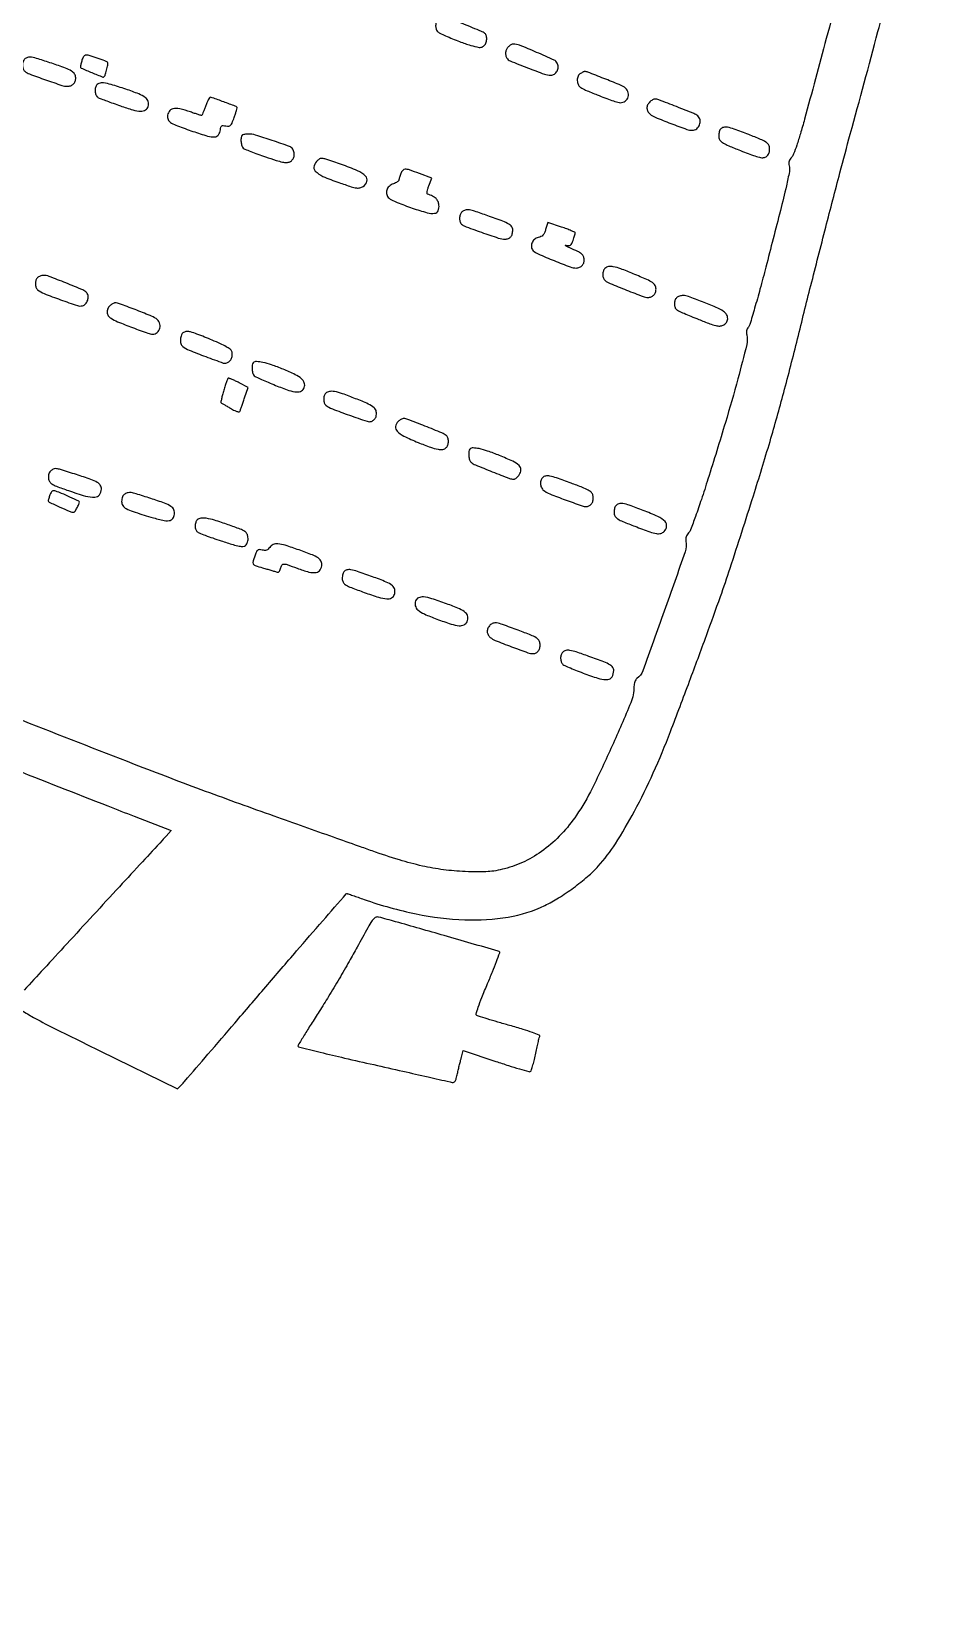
# Model space of a CAD drawing. Header units: metres. Extents: x 244 to 6504, y 133 to 4776.
# Drawn here: x 3691 to 4012, y 520 to 1086 of the extents above; entities that cross this region are included whole.
import ezdxf

# ---------------------------------------------------------------- set-up
doc = ezdxf.new("R2010")
doc.units = ezdxf.units.M
doc.header["$MEASUREMENT"] = 0

msp = doc.modelspace()

# ---------------------------------------------------------------- linework, layer by layer
for points in [[(2390.74, 4302.36, -0.000001), (2436.6, 4383.87, -0.253439)], [(5649.78, 2908.29, -0.000001), (5592.12, 2927.27, -0.000136)], [(2358.85, 2292.47, -0.000002), (2402.87, 2275.77, -0.000001), (2455, 2255.99, -0.000469)], [(2661.8, 3304.26, -0.000001), (2697.55, 3290.75, -0.000089)], [(2166.88, 2385.74, -0.000003), (2059.01, 2428.09, -0.099946)], [(2910.82, 2101.23, -0.000002), (2871.64, 2116.15, -0.08954)], [(3433.83, 1894.18, -0.000012), (3289.85, 1953, -0.000025)], [(2592.86, 1267.89, -0.000002), (2552.45, 1283.32, -0.105537)], [(3135.45, 1091.81, -0.000834), (3130.62, 1079.44, -0.001347), (3126.46, 1068.92, -0.000189), (3122.74, 1059.6, -0.097245), (3122.4, 1059.07, -0.306793), (3121.11, 1058.8, -0.000012), (2978.85, 1116.92, -0.000024), (2837.26, 1174.78, -0.126636)], [(4001.33, 1188.92, -0.000099), (3986.98, 1119.42, -0.124443)], [(3687.7, 732.2, 0.016346), (3691.97, 729.7, 0.009228), (3699.45, 725.81, 0.001233), (3715.38, 717.95), (3743.38, 704.23), (3744.84, 705.73, 0.015712), (3745.93, 706.92, 0.000124), (3754.37, 716.72, 0.000454), (3764.03, 727.96, 0.000292), (3775.22, 741.02, -0.000892), (3786.34, 753.96, -0.001478), (3795.77, 764.84, -0.000097), (3804.27, 774.58, -0.290382), (3804.58, 774.67, -0.0134), (3804.91, 774.57, -0.000267), (3806.56, 774, -0.000635), (3808.49, 773.33, -0.000426), (3810.69, 772.56, 0.032242), (3829.5, 767.32, 0.04342), (3847.03, 765.2, 0.049144), (3862.69, 766.21, 0.071576), (3875.86, 770.36, 0.028152), (3880.83, 773.11, 0.018372), (3886.25, 776.8, 0.018467), (3891.31, 780.82, 0.03169), (3895.17, 784.58, 0.042563), (3901.32, 792.66, 0.018312), (3908.17, 804.37, 0.016979), (3915, 818.22, 0.014949), (3921.19, 833.09, 0.001587), (3928.07, 851.29, 0.002136), (3934.18, 867.8, 0.002362), (3939.22, 881.84, 0.00606), (3942.7, 892.05, 0.00226), (3951.11, 918.17, 0.005258), (3957.11, 937.83, 0.006222), (3962.06, 955.47, 0.004783), (3967.04, 974.85, -0.001439), (3971.83, 994, -0.001072), (3977.21, 1015.1, -0.00107), (3982.31, 1034.74, -0.002859), (3986.06, 1048.71, 0.00194), (3996.04, 1085.66, 0.007015), (4001.97, 1109.29, 0.005701)], [(3981.75, 1099.6, -0.002481), (3977.41, 1083.14, -0.000504), (3969.55, 1054.01, -0.005326), (3968.07, 1048.81, -0.010147), (3966.76, 1044.66, -0.008905), (3965.63, 1041.5, -0.09693), (3964.92, 1040.35, 0.046015), (3964.35, 1039.62, 0.071174), (3964.02, 1038.89, 0.074834), (3963.92, 1038.12, 0.057016), (3964.03, 1037.28, -0.108513), (3964.09, 1035.17, -0.010013), (3963.01, 1030, -0.005988), (3960.85, 1021.11, -0.000652), (3955.6, 1000.69, -0.00301), (3953.49, 992.74, -0.00457), (3951.55, 985.85, -0.001807), (3949.82, 979.98, -0.108547), (3949.29, 979.02, 0.066732), (3948.89, 978.43, 0.063589), (3948.66, 977.74, 0.060626), (3948.6, 976.99, 0.05161), (3948.71, 976.21, -0.122969), (3948.71, 972.76, -0.004823), (3945.52, 960.43, -0.007397), (3941.01, 944.6, -0.003446), (3934.72, 924.21, -0.003602), (3932.33, 916.83, -0.006338), (3930.23, 910.76, -0.003623), (3928.43, 905.88, -0.106644), (3927.71, 904.77, 0.054852), (3927.19, 904.12, 0.06418), (3926.86, 903.41, 0.065242), (3926.72, 902.64, 0.059602), (3926.78, 901.84, -0.13168), (3926.49, 897.98, -0.001986), (3918.94, 876.55, -0.001805), (3911.18, 855.05, -0.148436), (3909.08, 852.26, 0.102058), (3908.68, 851.82, 0.045692), (3908.34, 851.1, 0.042665), (3908.11, 850.25, 0.044882), (3908.04, 849.39, -0.098431), (3906.87, 843.5, -0.006873), (3900.17, 827.94, -0.010302), (3892.94, 812.61, -0.033928), (3887.3, 802.96, -0.039051), (3881.81, 796.1, -0.044222), (3875.53, 790.48, -0.04636), (3868.65, 786.28, -0.052359), (3861.38, 783.62, -0.017247), (3858.18, 782.93, -0.027044), (3855.38, 782.58, -0.02092), (3852.1, 782.49, -0.006282), (3847.09, 782.62, -0.022331), (3839.35, 783.28, -0.022337), (3831.7, 784.62, -0.01971), (3823.4, 786.8, -0.01154), (3813.64, 790.04, 0.000483), (3808.72, 791.79, 0.00009), (3799.68, 795, 0.000096), (3789.1, 798.74, 0.000088), (3778.2, 802.6, -0.003893), (3753.53, 811.55, -0.003386), (3727.82, 821.29, -0.001397), (3687.41, 837.06, -0.000131), (3588.08, 876.15, 0.000071)], [(3502.52, 891.14, -0.000076), (3594.04, 855.12, 0.000072), (3641.08, 836.6, 0.000102), (3682.9, 820.16, 0.000057), (3718.26, 806.27, 0.001508), (3727.71, 802.6), (3741.13, 797.42), (3739.24, 795.38, 0.001531), (3737.84, 793.88, 0.00003), (3730.73, 786.16, 0.000072), (3722.43, 777.15, 0.000048), (3712.94, 766.85, -0.000043), (3703.46, 756.54, -0.000064), (3695.14, 747.52, -0.000027), (3688.03, 739.8, -0.001304)]]:
    msp.add_lwpolyline(points, format="xyb")
for points in [[(3837.65, 1090.39, 0.096104), (3837.18, 1089.98, 0.062577), (3836.81, 1089.36, 0.055902), (3836.57, 1088.58, 0.04673), (3836.49, 1087.73, 0.064401), (3836.64, 1086.58, 0.132977), (3837.09, 1085.81, 0.079152), (3838.03, 1085.12, 0.013102), (3840.07, 1084.16, 0.010559), (3845.14, 1082.04, 0.023025), (3849.13, 1080.68, 0.025478), (3852.13, 1079.98, 0.187037), (3853.55, 1080.25, 0.132787), (3854.42, 1081.18, 0.085795), (3854.87, 1082.6, 0.089509), (3854.82, 1084.02, 0.167017), (3854.23, 1085, 0.075459), (3853, 1085.74, 0.001727), (3846.68, 1088.32, 0.001266), (3840.21, 1090.92, 0.108946), (3839.18, 1091.09, 0.080847), (3838.97, 1091.04, 0.012454), (3838.58, 1090.88, 0.013625), (3838.12, 1090.65, 0.011458)], [(3688.24, 1075.74, 0.121819), (3687.66, 1074.78, 0.078186), (3687.48, 1073.49, 0.079674), (3687.69, 1072.23, 0.137978), (3688.29, 1071.36, 0.083757), (3690, 1070.37, 0.00463), (3695.8, 1068.26, 0.004755), (3701.62, 1066.26, 0.080407), (3703.62, 1065.94, 0.085572), (3704.86, 1066.15, 0.111356), (3705.83, 1066.76, 0.111403), (3706.44, 1067.73, 0.085699), (3706.66, 1068.97, 0.139375), (3706.27, 1070.35, 0.118247), (3705.19, 1071.41, 0.048774), (3702.94, 1072.5, 0.006571), (3697.99, 1074.24, 0.004938), (3693.1, 1075.83, 0.037995), (3690.75, 1076.38, 0.092561), (3689.32, 1076.33, 0.143317)], [(3708.92, 1075.38, 0.005888), (3708.71, 1074.64, 0.006661), (3708.53, 1073.92, 0.006126), (3708.4, 1073.31, 0.036045), (3708.35, 1072.99, 0.316714), (3708.65, 1072.5, 0.003379), (3712.51, 1070.85, 0.003307), (3716.4, 1069.26, 0.339328), (3716.93, 1069.41, 0.086668), (3717.43, 1070.38, 0.019413), (3717.91, 1072.2, 0.012985), (3718.28, 1074.06, 0.258535), (3718.09, 1074.58, 0.09589), (3717.22, 1075.11, 0.005935), (3714.34, 1076.11, 0.006913), (3711.46, 1077.02, 0.073691), (3710.26, 1077.2, 0.178788), (3709.91, 1077.07, 0.057691), (3709.53, 1076.66, 0.049041), (3709.18, 1076.07, 0.038175)], [(3862.71, 1080.13, 0.07992), (3862.05, 1079.22, 0.08488), (3861.73, 1078.17, 0.086537), (3861.77, 1077.08, 0.087412), (3862.19, 1076.08, 0.155347), (3863.35, 1075.11, 0.004215), (3869.61, 1072.61, 0.006211), (3875.73, 1070.32, 0.086785), (3878.04, 1069.91, 0.154348), (3879.32, 1070.32, 0.1196), (3880.29, 1071.42, 0.113845), (3880.67, 1072.9, 0.130755), (3880.34, 1074.31, 0.164731), (3879.2, 1075.38, 0.00458), (3872.93, 1078.16, 0.006541), (3866.77, 1080.73, 0.095756), (3864.47, 1081.17, 0.100275), (3864.12, 1081.1, 0.033449), (3863.65, 1080.87, 0.031732), (3863.16, 1080.53, 0.031261)], [(3888.56, 1070.38, 0.07809), (3888.07, 1069.88, 0.075336), (3887.74, 1069.24, 0.066533), (3887.59, 1068.47, 0.043651), (3887.61, 1067.56, 0.105709), (3888.01, 1066.37, 0.113748), (3888.86, 1065.48, 0.045785), (3890.59, 1064.55, 0.004959), (3894.79, 1062.83, 0.005816), (3897.55, 1061.76, 0.007634), (3900.1, 1060.85, 0.005786), (3902.25, 1060.15, 0.069586), (3903.1, 1060.01, 0.166441), (3904.9, 1060.57, 0.171523), (3905.95, 1062.12, 0.163265), (3905.82, 1064.03, 0.151874), (3904.56, 1065.55, 0.046905), (3902.71, 1066.53, 0.003194), (3897.19, 1068.75, 0.001923), (3891.44, 1071.01, 0.092686), (3890.22, 1071.24, 0.100264), (3889.96, 1071.18, 0.019898), (3889.54, 1070.98, 0.020333), (3889.05, 1070.71, 0.017689)], [(3714, 1066.04, 0.100688), (3713.63, 1064.81, 0.087199), (3713.75, 1063.45, 0.093405), (3714.3, 1062.3, 0.141455), (3715.17, 1061.62, 0.006866), (3715.89, 1061.35, 0.000519), (3717.85, 1060.63, 0.000716), (3720.19, 1059.78, 0.000545), (3722.76, 1058.86, 0.015392), (3727.28, 1057.4, 0.064805), (3730.09, 1056.97, 0.135685), (3731.82, 1057.4, 0.189022), (3732.82, 1058.63, 0.152642), (3732.82, 1060.38, 0.15482), (3731.83, 1061.81, 0.070743), (3729.44, 1063.17, 0.013424), (3724.72, 1064.89, 0.007275), (3719.43, 1066.56, 0.046252), (3716.67, 1067.12, 0.112166), (3715.04, 1066.93, 0.18721)], [(3753.42, 1058.65, -0.00403), (3752.96, 1057.38, -0.006559), (3752.54, 1056.31, -0.001826), (3752.16, 1055.4, -0.302758), (3752.07, 1055.34, -0.079466), (3751.95, 1055.36, -0.000443), (3750.83, 1055.73, -0.001897), (3749.55, 1056.16, -0.001202), (3748.06, 1056.66, 0.026748), (3744.16, 1057.78, 0.107348), (3741.69, 1057.8, 0.206796), (3740.31, 1056.84, 0.13882), (3739.78, 1054.96, 0.138414), (3740.15, 1053.64, 0.12452), (3741.16, 1052.66, 0.04414), (3743.37, 1051.63, 0.00434), (3748.91, 1049.67, 0.010985), (3754.23, 1047.97, 0.086635), (3756.79, 1047.67, 0.226744), (3758.16, 1048.43, 0.126006), (3758.87, 1050.25, -0.036281), (3759.05, 1051.18, -0.177031), (3759.35, 1051.61, -0.169441), (3759.87, 1051.75, -0.032632), (3760.85, 1051.62, 0.064598), (3761.9, 1051.55, 0.186255), (3762.55, 1051.85, 0.097325), (3763.07, 1052.66, 0.011197), (3763.84, 1054.69, 0.008251), (3764.29, 1056.02, 0.012859), (3764.62, 1057.18, 0.007018), (3764.86, 1058.15, 0.25865), (3764.8, 1058.36, 0.10629), (3764.22, 1058.74, 0.001319), (3760.06, 1060.3, 0.001551), (3755.93, 1061.82, 0.087811), (3755.13, 1061.96, 0.26462), (3754.87, 1061.82, 0.015013), (3754.42, 1060.99, 0.019778), (3753.92, 1059.92, 0.012922)], [(3913.71, 1060.26, 0.087799), (3912.96, 1059.18, 0.116048), (3912.72, 1058.02, 0.117918), (3913.03, 1056.88, 0.092692), (3913.83, 1055.88, 0.079346), (3915.68, 1054.76, 0.005535), (3921.35, 1052.52, 0.005249), (3927.09, 1050.39, 0.08639), (3929.09, 1050.04, 0.17002), (3930.66, 1050.59, 0.135599), (3931.71, 1052.04, 0.137075), (3931.86, 1053.81, 0.174545), (3931.03, 1055.22, 0.077), (3929.57, 1056.1, 0.002651), (3923.35, 1058.58, 0.002314), (3917.04, 1061.03, 0.091623), (3915.57, 1061.3, 0.092438), (3915.19, 1061.23, 0.035446), (3914.69, 1060.99, 0.033601), (3914.17, 1060.66, 0.035169)], [(3766.72, 1048.27, 0.172763), (3766.32, 1047.43, 0.045969), (3766.3, 1045.91, 0.046097), (3766.57, 1044.41, 0.164497), (3767.1, 1043.61, 0.06648), (3767.71, 1043.26, 0.00351), (3769.8, 1042.43, 0.005477), (3772.31, 1041.48, 0.003954), (3775.13, 1040.47, 0.005762), (3779.01, 1039.18, 0.027781), (3781.25, 1038.59, 0.051005), (3782.76, 1038.44, 0.106398), (3783.91, 1038.69, 0.1221), (3784.87, 1039.46, 0.109093), (3785.42, 1040.62, 0.102367), (3785.45, 1041.97, 0.095359), (3784.94, 1043.25, 0.165988), (3783.77, 1044.19, 0.00468), (3777.57, 1046.37, 0.007685), (3771.55, 1048.32, 0.074556), (3768.91, 1048.71, 0.023136), (3768.21, 1048.68, 0.026657), (3767.54, 1048.58, 0.027196), (3767, 1048.44, 0.119948)], [(3939.2, 1050.41, 0.08358), (3938.92, 1049.91, 0.038905), (3938.71, 1049.19, 0.037126), (3938.6, 1048.39, 0.042623), (3938.63, 1047.61, 0.117272), (3939.03, 1046.49, 0.104328), (3939.92, 1045.62, 0.043013), (3941.69, 1044.68, 0.005203), (3945.8, 1042.99, 0.005831), (3948.56, 1041.92, 0.007582), (3951.12, 1041.01, 0.005854), (3953.28, 1040.31, 0.066438), (3954.16, 1040.16, 0.111632), (3955.41, 1040.39, 0.129453), (3956.35, 1041.13, 0.11536), (3956.88, 1042.32, 0.076855), (3956.94, 1043.82, 0.124531), (3956.52, 1044.92, 0.100456), (3955.59, 1045.8, 0.0408), (3953.73, 1046.76, 0.00492), (3949.44, 1048.49, 0.005125), (3944.22, 1050.48, 0.042274), (3941.77, 1051.16, 0.110437), (3940.3, 1051.11, 0.157066)], [(3793.99, 1039.27, 0.152409), (3792.63, 1037.26, 0.26664), (3793.09, 1035.35, 0.102298), (3795.83, 1033.43, 0.019071), (3801.58, 1031.2, 0.003962), (3806.03, 1029.7, 0.039461), (3807.93, 1029.24, 0.097363), (3809.18, 1029.29, 0.087781), (3810.36, 1029.79, 0.179474), (3811.71, 1031.63, 0.271253), (3811.24, 1033.5, 0.09651), (3808.33, 1035.48, 0.02022), (3802.56, 1037.7, 0.000809), (3796.88, 1039.61, 0.035239), (3795.65, 1039.92, 0.153095), (3794.89, 1039.83, 0.063188)], [(3823.89, 1034.43, 0.011517), (3823.64, 1033.73, 0.012325), (3823.44, 1033.04, 0.011952), (3823.29, 1032.43, 0.055094), (3823.25, 1032.08, -0.205303), (3823.12, 1031.78, -0.041468), (3822.66, 1031.41, -0.03753), (3822.02, 1031.04, -0.027403), (3821.25, 1030.73, 0.10103), (3819.71, 1029.81, 0.135144), (3818.84, 1028.44, 0.148489), (3818.84, 1026.91, 0.130512), (3819.68, 1025.56, 0.079366), (3820.54, 1024.97, 0.009281), (3822.66, 1024.02, 0.010945), (3825.25, 1022.98, 0.008751), (3828.08, 1021.97, 0.012925), (3833.47, 1020.31, 0.097173), (3836.11, 1020.1, 0.267308), (3837.37, 1021.03, 0.127866), (3837.69, 1023.07, 0.080588), (3837.35, 1024.37, 0.096827), (3836.62, 1025.41, 0.075676), (3835.41, 1026.27, 0.031743), (3833.56, 1027.05, -0.320179), (3833.38, 1027.3, -0.038439), (3833.44, 1028, -0.034367), (3833.66, 1028.93, -0.021038), (3834.03, 1029.99), (3835.12, 1032.72), (3830.66, 1034.42, 0.007526), (3827.02, 1035.75, 0.083722), (3825.5, 1036.01, 0.215561), (3824.6, 1035.6, 0.089995)], [(3846.27, 1020.84, 0.140993), (3845.55, 1020.09, 0.085337), (3845.17, 1018.91, 0.080021), (3845.19, 1017.59, 0.09764), (3845.63, 1016.45, 0.163333), (3846.76, 1015.54, 0.004093), (3853.02, 1013.26, 0.006661), (3859.1, 1011.19, 0.077486), (3861.58, 1010.8, 0.093161), (3862.74, 1011.01, 0.128203), (3863.6, 1011.63, 0.112022), (3864.12, 1012.66, 0.060259), (3864.31, 1014.08, 0.152665), (3863.95, 1015.26, 0.11397), (3862.94, 1016.19, 0.039727), (3860.75, 1017.22, 0.003923), (3855.28, 1019.22, 0.003064), (3850.55, 1020.88, 0.038323), (3848.71, 1021.36, 0.100919), (3847.5, 1021.33, 0.075875)], [(3876.17, 1014.28, -0.029519), (3875.7, 1013, -0.082219), (3875.18, 1012.19, -0.100397), (3874.49, 1011.69, -0.059038), (3873.52, 1011.37, 0.129783), (3872.12, 1010.69, 0.122687), (3871.21, 1009.38, 0.13144), (3871.04, 1007.88, 0.159195), (3871.68, 1006.62, 0.094983), (3873.42, 1005.44, 0.005782), (3879.22, 1003.02, 0.005973), (3885.06, 1000.75, 0.090139), (3887.2, 1000.36, 0.102037), (3888.44, 1000.61, 0.116706), (3889.42, 1001.34, 0.115126), (3889.98, 1002.43, 0.097333), (3890.04, 1003.73, 0.086014), (3889.69, 1004.77, 0.109399), (3889.03, 1005.54, 0.051395), (3887.75, 1006.31, 0.006815), (3884.85, 1007.63, -0.009177), (3883.79, 1008.11, -0.049834), (3883.26, 1008.44, -0.635099), (3883.28, 1008.56, -0.109454), (3883.61, 1008.57, 0.047572), (3884.57, 1008.46, 0.160274), (3885.17, 1008.65, 0.128342), (3885.62, 1009.18, 0.026115), (3886.09, 1010.34, 0.006728), (3886.38, 1011.2, 0.008389), (3886.62, 1012, 0.006998), (3886.8, 1012.68, 0.061822), (3886.84, 1012.98, 0.289821), (3886.68, 1013.24, 0.007431), (3885.38, 1013.83, 0.013542), (3883.78, 1014.48, 0.008548), (3881.88, 1015.15), (3876.93, 1016.82)], [(3692.88, 996.91, 0.121707), (3692.3, 995.96, 0.077289), (3692.11, 994.67, 0.078919), (3692.32, 993.41, 0.140234), (3692.91, 992.55, 0.078032), (3695.28, 991.14, 0.008724), (3701.17, 988.92, 0.00618), (3707.26, 986.81, 0.142368), (3709.09, 986.75, 0.146961), (3710.22, 987.42, 0.10462), (3710.98, 988.71, 0.105256), (3711.15, 990.19, 0.150498), (3710.65, 991.4, 0.120002), (3709.22, 992.46, 0.004696), (3703.13, 994.97, 0.005686), (3697.08, 997.31, 0.089946), (3694.92, 997.71, 0.054447), (3694.38, 997.65, 0.038633), (3693.81, 997.47, 0.039127), (3693.27, 997.22, 0.064324)], [(3897.57, 1000.22, 0.121676), (3896.99, 999.27, 0.077326), (3896.8, 997.98, 0.079161), (3897.01, 996.72, 0.142648), (3897.6, 995.87, 0.071862), (3899.41, 994.8, 0.004296), (3905.32, 992.4, 0.003659), (3911.34, 990.08, 0.090661), (3913.08, 989.76, 0.093232), (3914.25, 989.98, 0.109275), (3915.18, 990.6, 0.106545), (3915.78, 991.57, 0.084951), (3915.99, 992.79, 0.12696), (3915.65, 994.08, 0.119515), (3914.73, 995.08, 0.044466), (3912.73, 996.17, 0.004564), (3907.77, 998.29, 0.008944), (3903.25, 1000.08, 0.042718), (3900.57, 1000.82, 0.084635), (3898.82, 1000.86, 0.160091)], [(3718.96, 986.73, 0.094096), (3718.17, 985.57, 0.128007), (3717.98, 984.33, 0.129381), (3718.41, 983.16, 0.097247), (3719.41, 982.21, 0.045807), (3721.78, 980.99, 0.005751), (3727.15, 978.87, 0.00394), (3732.72, 976.81, 0.087059), (3734.41, 976.51, 0.178125), (3736.08, 977.12, 0.163808), (3737.02, 978.69, 0.151704), (3736.86, 980.61, 0.152966), (3735.64, 982.09, 0.047651), (3733.47, 983.22, 0.004842), (3728.06, 985.37, 0.00324), (3722.44, 987.49, 0.088947), (3720.89, 987.77, 0.087311), (3720.48, 987.7, 0.03656), (3719.96, 987.46, 0.034751), (3719.42, 987.13, 0.037997)], [(3923.41, 989.63, 0.121591), (3922.83, 988.67, 0.077427), (3922.64, 987.38, 0.079824), (3922.85, 986.14, 0.149389), (3923.44, 985.31, 0.056063), (3924.04, 984.95, 0.002929), (3926.11, 984.02, 0.004601), (3928.59, 982.96, 0.003326), (3931.38, 981.81, 0.005325), (3935.38, 980.24, 0.031573), (3937.52, 979.58, 0.063962), (3938.96, 979.42, 0.102445), (3940.16, 979.7, 0.130693), (3941.35, 980.68, 0.148238), (3941.83, 982.08, 0.142356), (3941.46, 983.55, 0.117657), (3940.33, 984.72, 0.041017), (3937.63, 986.16, 0.008696), (3932.71, 988.19, 0.006227), (3927.66, 990.09, 0.087172), (3925.76, 990.42, 0.044565), (3925.11, 990.36, 0.036833), (3924.43, 990.19, 0.038269), (3923.82, 989.93, 0.076899)], [(3745.58, 977.11, 0.1693), (3744.79, 976.2, 0.077806), (3744.44, 974.65, 0.077784), (3744.58, 973.07, 0.168963), (3745.24, 972.06, 0.06821), (3747.54, 970.75, 0.006541), (3753.54, 968.41, 0.003455), (3759.9, 966.09, 0.179441), (3761.18, 966.1, 0.11117), (3762.16, 966.75, 0.090253), (3762.86, 967.81, 0.088774), (3763.14, 969.06, 0.102597), (3762.95, 970.26, 0.142376), (3762.38, 971.03, 0.030289), (3760.97, 971.95, 0.023673), (3758.88, 973.03, 0.009392), (3755.91, 974.32, 0.002674), (3750.4, 976.55, 0.028803), (3748.12, 977.31, 0.078904), (3746.74, 977.46, 0.11885)], [(3770.69, 966.13, 0.172762), (3770.29, 965.28, 0.045971), (3770.28, 963.77, 0.046099), (3770.54, 962.26, 0.164552), (3771.08, 961.47, 0.054751), (3771.68, 961.1, 0.003018), (3773.68, 960.19, 0.004646), (3776.09, 959.15, 0.003378), (3778.78, 958.02, 0.013952), (3783.52, 956.23, 0.065268), (3786.38, 955.65, 0.14613), (3788.11, 956.03, 0.191053), (3789.12, 957.28, 0.157458), (3789.11, 958.94, 0.136341), (3788.14, 960.39, 0.065985), (3785.87, 961.88, 0.01404), (3781.53, 963.82, 0.012783), (3777.31, 965.44, 0.032589), (3774.15, 966.33, 0.044606), (3771.89, 966.6, 0.207228)], [(3760.05, 956.28, 0.006174), (3759.6, 954.61, 0.009885), (3759.25, 953.17, 0.004113), (3759, 951.95, 0.28849), (3759.07, 951.76, 0.028165), (3759.26, 951.64, 0.000693), (3760.17, 951.1, 0.001499), (3761.25, 950.47, 0.00102), (3762.48, 949.77, 0.012184), (3764.02, 948.93, 0.051363), (3765, 948.55, 0.115456), (3765.61, 948.53, 0.26213), (3765.95, 948.82, 0.004306), (3766.14, 949.35, 0.000501), (3766.55, 950.55, 0.000602), (3767.04, 951.97, 0.000492), (3767.56, 953.5), (3768.86, 957.31), (3765.6, 958.96, 0.006054), (3764.32, 959.59, 0.008385), (3763.15, 960.13, 0.005621), (3762.16, 960.54, 0.097503), (3761.82, 960.61, 0.293003), (3761.56, 960.45, 0.010788), (3761.08, 959.34, 0.016615), (3760.57, 957.94, 0.010542)], [(3796.88, 955.18, 0.121637), (3796.3, 954.22, 0.077372), (3796.11, 952.93, 0.079462), (3796.32, 951.68, 0.145691), (3796.91, 950.85, 0.07481), (3799.23, 949.53, 0.007117), (3805.36, 947.26, 0.004412), (3811.77, 945.06, 0.158767), (3813.31, 945.04, 0.072166), (3813.82, 945.29, 0.049319), (3814.32, 945.71, 0.049079), (3814.73, 946.21, 0.068782), (3814.98, 946.73, 0.123249), (3815.09, 948.53, 0.167571), (3814.29, 949.94, 0.075314), (3812.2, 951.29, 0.011675), (3807.63, 953.22, 0.008517), (3802.84, 955.02, 0.040447), (3800.01, 955.78, 0.079531), (3798.16, 955.82, 0.163505)], [(3822.96, 945, 0.163199), (3822.06, 943.18, 0.228429), (3822.6, 941.49, 0.090069), (3825.04, 939.71, 0.016598), (3830.15, 937.44, 0.008751), (3834.68, 935.69, 0.042243), (3837.35, 934.97, 0.083933), (3839.1, 934.94, 0.159248), (3840.34, 935.57, 0.121707), (3840.91, 936.53, 0.077289), (3841.1, 937.82, 0.078919), (3840.89, 939.08, 0.140234), (3840.3, 939.94, 0.075391), (3838.76, 940.86, 0.002978), (3832.65, 943.33, 0.002554), (3826.44, 945.76, 0.092199), (3824.94, 946.04, 0.084425), (3824.5, 945.96, 0.037112), (3823.97, 945.73, 0.035366), (3823.43, 945.39, 0.039698)], [(3848.86, 935, 0.172942), (3848.46, 934.15, 0.045564), (3848.44, 932.63, 0.045854), (3848.71, 931.11, 0.154949), (3849.25, 930.28, 0.075478), (3850.81, 929.34, 0.00307), (3856.91, 926.88, 0.002644), (3863.11, 924.46, 0.091929), (3864.65, 924.18, 0.1241), (3865.09, 924.29, 0.044854), (3865.64, 924.65, 0.041089), (3866.19, 925.17, 0.038349), (3866.67, 925.79, 0.144616), (3867.21, 927.58, 0.204264), (3866.57, 929.1, 0.083875), (3864.36, 930.62, 0.013489), (3859.53, 932.71, 0.010956), (3855.22, 934.33, 0.031739), (3852.15, 935.2, 0.045944), (3850.01, 935.45, 0.206027)], [(3697.78, 927.29, 0.07809), (3697.29, 926.79, 0.075336), (3696.96, 926.16, 0.066533), (3696.81, 925.38, 0.043651), (3696.83, 924.48, 0.103362), (3697.22, 923.29, 0.124675), (3698.04, 922.45, 0.048295), (3699.73, 921.63, 0.004738), (3704.01, 920.08, 0.013617), (3710.17, 918.11, 0.081467), (3713.51, 917.7, 0.217293), (3715.23, 918.58, 0.169776), (3715.93, 920.59, 0.142227), (3715.53, 921.97, 0.120379), (3714.43, 923.03, 0.048214), (3712.11, 924.1, 0.006194), (3706.92, 925.82, 0.001189), (3701.22, 927.63, 0.036261), (3699.76, 927.97, 0.134541), (3698.84, 927.87, 0.064004)], [(3875.05, 924.71, 0.128236), (3874.4, 923.6, 0.10536), (3874.31, 922.23, 0.101894), (3874.79, 920.91, 0.112013), (3875.74, 919.93, 0.049632), (3878.38, 918.58, 0.007576), (3883.92, 916.49, 0.004318), (3889.72, 914.46, 0.131295), (3891.25, 914.36, 0.121203), (3892.27, 914.84, 0.107592), (3893.02, 915.76, 0.097218), (3893.36, 916.99, 0.081056), (3893.24, 918.34, 0.134835), (3892.69, 919.33, 0.069684), (3891.55, 920.19, 0.033412), (3889.47, 921.18, 0.005677), (3885.36, 922.75, 0.004495), (3880.1, 924.64, 0.037227), (3877.65, 925.3, 0.09485), (3876.16, 925.3, 0.14973)], [(3697.38, 918.55, 0.008258), (3697.13, 917.85, 0.010086), (3696.92, 917.18, 0.008751), (3696.76, 916.62, 0.067888), (3696.73, 916.35, 0.288124), (3697.03, 915.89, 0.002645), (3700.91, 914.13, 0.005275), (3704.62, 912.5, 0.100542), (3705.86, 912.25, 0.248846), (3706.32, 912.5, 0.017894), (3707.11, 913.76, 0.023208), (3707.8, 915.1, 0.10813), (3707.98, 915.94, 0.291216), (3707.78, 916.26, 0.001943), (3704.58, 917.74, 0.007689), (3701.56, 919.07, 0.02286), (3699.44, 919.85, 0.064244), (3698.72, 919.98, 0.155256), (3698.2, 919.84, 0.125556), (3697.78, 919.41, 0.035632)], [(3724.38, 918.82, 0.096082), (3723.91, 918.41, 0.062507), (3723.54, 917.79, 0.055878), (3723.3, 917.02, 0.046846), (3723.22, 916.16, 0.140832), (3723.65, 914.66, 0.130174), (3724.82, 913.56, 0.046062), (3727.37, 912.48, 0.004598), (3733.7, 910.52, 0.014398), (3738.03, 909.36, 0.087579), (3740.34, 909.23, 0.19925), (3741.63, 909.95, 0.130911), (3742.31, 911.53, 0.147732), (3742.08, 913.1, 0.137149), (3741.02, 914.33, 0.059104), (3738.66, 915.52, 0.00934), (3733.76, 917.21, 0.001871), (3728.41, 918.92, 0.033742), (3726.66, 919.34, 0.103761), (3725.55, 919.3, 0.07115)], [(3901.45, 914.61, 0.083419), (3901.16, 914.12, 0.038958), (3900.95, 913.4, 0.037185), (3900.84, 912.59, 0.042766), (3900.87, 911.82, 0.12092), (3901.28, 910.7, 0.10553), (3902.19, 909.83, 0.042025), (3904.03, 908.9, 0.004802), (3908.37, 907.19, 0.004801), (3913.75, 905.18, 0.043564), (3916.18, 904.54, 0.11309), (3917.68, 904.62, 0.127616), (3918.92, 905.35, 0.167102), (3919.82, 907.19, 0.231032), (3919.23, 908.91, 0.089294), (3916.67, 910.69, 0.01645), (3911.35, 912.92, 0.005399), (3906.34, 914.76, 0.043223), (3903.97, 915.38, 0.110606), (3902.53, 915.31, 0.152859)], [(3750.51, 909.47, 0.121656), (3749.93, 908.52, 0.077349), (3749.74, 907.23, 0.07931), (3749.95, 905.97, 0.144149), (3750.54, 905.13, 0.075776), (3751.17, 904.77, 0.003692), (3753.4, 903.92, 0.00593), (3756.08, 902.96, 0.004238), (3759.1, 901.94, 0.004451), (3763.42, 900.57, 0.028844), (3765.64, 900.03, 0.062711), (3767, 899.95, 0.157544), (3767.91, 900.31, 0.085159), (3768.35, 900.83, 0.061786), (3768.65, 901.51, 0.054897), (3768.81, 902.34, 0.042359), (3768.79, 903.25, 0.094774), (3768.43, 904.5, 0.134751), (3767.65, 905.35, 0.051142), (3766, 906.16, 0.004505), (3761.64, 907.74, 0.008656), (3756.74, 909.36, 0.037075), (3753.75, 910.06, 0.068374), (3751.79, 910.09, 0.168273)], [(3776.63, 899.58, -0.050175), (3776.06, 898.93, -0.103204), (3775.48, 898.57, -0.101457), (3774.81, 898.47, -0.047374), (3773.93, 898.61, 0.039291), (3773.03, 898.76, 0.133446), (3772.44, 898.65, 0.144622), (3772.02, 898.28, 0.049148), (3771.65, 897.53, 0.011239), (3770.65, 894.66, 0.186094), (3770.71, 893.66, 0.207672), (3771.42, 893.02, 0.01441), (3774.05, 892.2, -0.002637), (3775.6, 891.77, -0.002944), (3777.08, 891.33, -0.002714), (3778.34, 890.94, -0.01555), (3779, 890.71, 0.089301), (3779.56, 890.6, 0.176154), (3779.98, 890.75, 0.124513), (3780.3, 891.18, 0.035584), (3780.56, 891.99, -0.069629), (3781.05, 893.18, -0.265153), (3781.72, 893.57, -0.087925), (3782.92, 893.37, -0.004817), (3786.54, 892.05, 0.024486), (3790.76, 890.69, 0.104338), (3793.39, 890.55, 0.213687), (3794.85, 891.5, 0.144733), (3795.42, 893.43, 0.130749), (3795.07, 894.76, 0.122019), (3794.09, 895.78, 0.048605), (3792.02, 896.83, 0.005874), (3787.21, 898.63, 0.009358), (3782.27, 900.32, 0.055098), (3779.59, 900.86, 0.121005), (3777.89, 900.6, 0.142916)], [(3803.41, 890.76, 0.083904), (3803.12, 890.27, 0.038798), (3802.91, 889.55, 0.037008), (3802.8, 888.73, 0.042337), (3802.83, 887.95, 0.122431), (3803.25, 886.82, 0.11028), (3804.18, 885.96, 0.041628), (3806.08, 885.05, 0.004288), (3810.75, 883.32, 0.01095), (3815.93, 881.58, 0.057231), (3818.88, 881.01, 0.135243), (3820.62, 881.36, 0.202563), (3821.61, 882.52, 0.126838), (3821.71, 884.34, 0.173504), (3820.87, 885.74, 0.073855), (3818.66, 887.07, 0.010571), (3813.71, 888.99, 0.004267), (3808.28, 890.91, 0.040301), (3805.88, 891.53, 0.111514), (3804.47, 891.45, 0.152362)], [(3829.25, 880.29, 0.156634), (3829.14, 878.53, 0.153368), (3830.08, 877.02, 0.073026), (3832.42, 875.54, 0.01544), (3836.9, 873.71, 0.010393), (3842.08, 871.9, 0.057548), (3844.97, 871.31, 0.132777), (3846.72, 871.62, 0.177058), (3847.84, 872.77, 0.143621), (3848.1, 874.53, 0.180305), (3847.31, 875.97, 0.077564), (3845.09, 877.36, 0.012892), (3840.38, 879.24, 0.01031), (3835.1, 881.06, 0.054363), (3832.1, 881.68, 0.126571), (3830.31, 881.39, 0.200555)], [(3856.08, 871.47, 0.087832), (3855.33, 870.39, 0.115999), (3855.09, 869.22, 0.117534), (3855.39, 868.08, 0.091843), (3856.2, 867.08, 0.083087), (3857.94, 866.03, 0.004688), (3863.83, 863.75, 0.004604), (3869.78, 861.58, 0.085394), (3871.74, 861.25, 0.137755), (3872.78, 861.54, 0.114009), (3873.61, 862.35, 0.097097), (3874.09, 863.56, 0.074584), (3874.13, 864.99, 0.124484), (3873.71, 866.11, 0.105935), (3872.78, 866.98, 0.040939), (3870.87, 867.91, 0.004459), (3866.3, 869.66, 0.002969), (3860.59, 871.74, 0.042191), (3858.49, 872.3, 0.130775), (3857.22, 872.19, 0.110607)], [(3882.33, 861.78, 0.12209), (3881.75, 860.81, 0.080378), (3881.57, 859.51, 0.08155), (3881.81, 858.25, 0.13359), (3882.43, 857.36, 0.068121), (3883.08, 856.96, 0.00436), (3885.12, 856.06, 0.006319), (3887.59, 855.04, 0.004658), (3890.36, 853.98, 0.016388), (3895.72, 852.16, 0.100603), (3898.62, 851.89, 0.23992), (3900.14, 852.88, 0.129392), (3900.74, 855.1, 0.152123), (3900.38, 856.27, 0.113458), (3899.38, 857.2, 0.039731), (3897.21, 858.23, 0.003949), (3891.79, 860.24, 0.006013), (3887.22, 861.84, 0.040607), (3884.89, 862.41, 0.093336), (3883.43, 862.37, 0.144507)], [(3808.18, 755.36, -0.006404), (3805.31, 750.19, -0.003461), (3801.65, 743.91, -0.003446), (3797.84, 737.55, -0.005425), (3794.47, 732.16, 0.001989), (3791.53, 727.53, 0.003156), (3789.06, 723.55, 0.00074), (3786.93, 720.04, 0.137298), (3786.81, 719.64, 0.345076), (3787.03, 719.36, 0.000379), (3794.84, 717.44, 0.003029), (3803.66, 715.34, 0.001828), (3814.14, 712.95, -0.000205), (3824.69, 710.57, -0.000323), (3833.74, 708.53, -0.000074), (3841.69, 706.73, -0.013479), (3842.51, 706.52, 0.201593), (3843.06, 706.58, 0.13456), (3843.51, 707.03, 0.060886), (3843.92, 708, 0.01343), (3844.36, 709.76, -0.002823), (3844.71, 711.29, -0.002158), (3845.11, 712.96, -0.002181), (3845.5, 714.52, -0.005148), (3845.81, 715.68), (3846.46, 718.05), (3858.21, 714.13, 0.003472), (3862.75, 712.64, 0.005411), (3866.7, 711.43, 0.001823), (3870.1, 710.43, 0.162952), (3870.62, 710.46, 0.220317), (3870.94, 710.78, 0.009143), (3871.46, 712.35, 0.014379), (3872, 714.29, 0.009558), (3872.51, 716.54, -0.002089), (3872.99, 718.83, -0.002863), (3873.45, 720.88, -0.001854), (3873.85, 722.6, -0.033577), (3874.02, 723.14, 0.408354), (3873.82, 723.6, 0.009419), (3871.41, 724.53, 0.013231), (3868.03, 725.65, 0.004816), (3863.19, 727.08, -0.001577), (3858.87, 728.32, -0.002362), (3855.11, 729.43, -0.000971), (3851.89, 730.41, -0.051677), (3851.3, 730.66, -0.351835), (3851.07, 731.2, -0.010475), (3851.86, 733.69, -0.013433), (3853.14, 737.15, -0.004408), (3855.21, 742.18, 0.003246), (3856.98, 746.46, 0.005296), (3858.42, 750.12, 0.001214), (3859.63, 753.32, 0.294287), (3859.56, 753.61, 0.126897), (3859.1, 753.88, 0.000046), (3839.56, 759.51, 0.000547), (3822.07, 764.52, 0.008058), (3815.89, 766.18, 0.208218), (3814.73, 765.99, 0.094388), (3813.6, 764.9, 0.028851), (3811.98, 762.34, 0.002345)]]:
    msp.add_lwpolyline(points, format="xyb", close=True)

doc.saveas('drawing.dxf')
